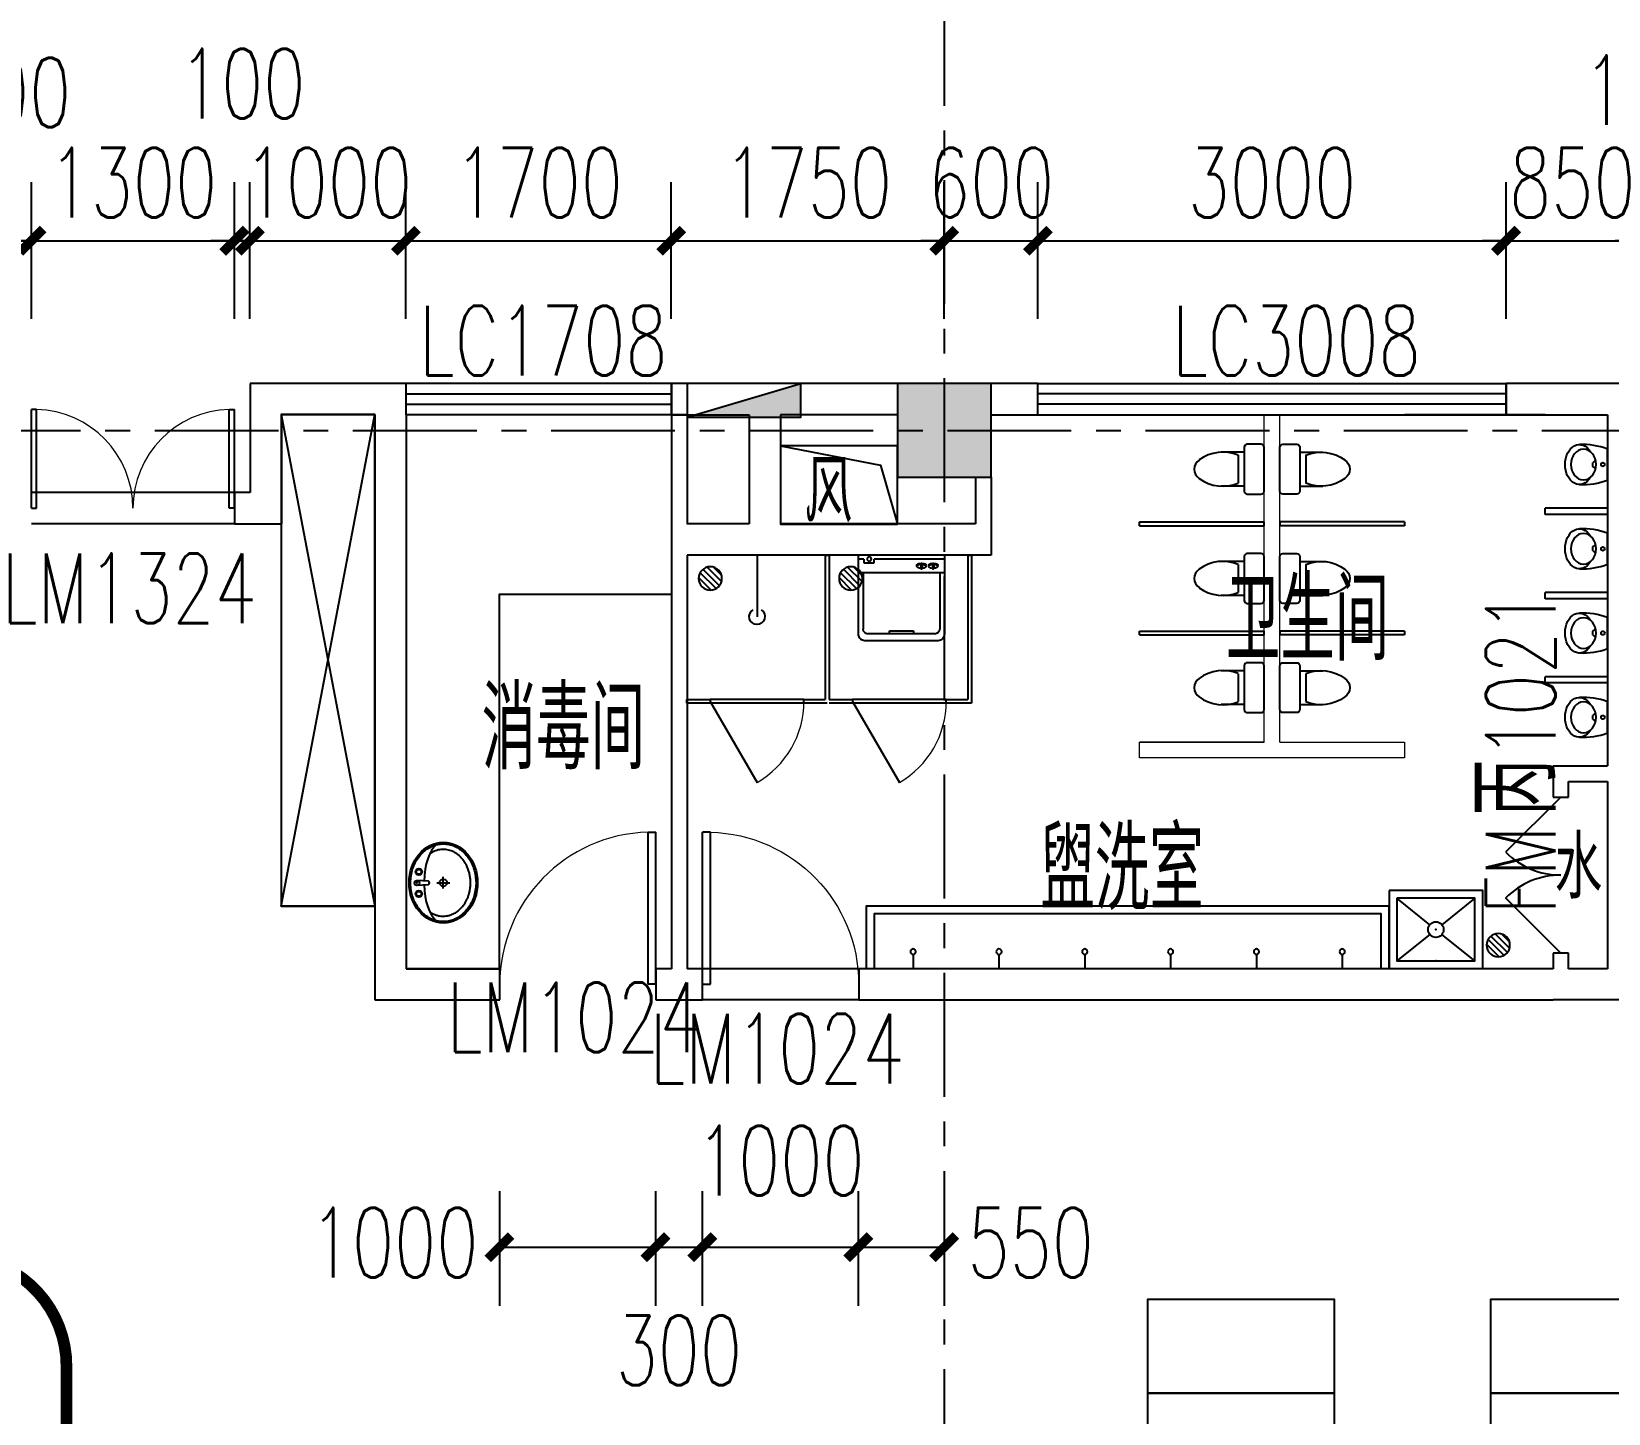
# Model space of a CAD drawing. Header units: millimetres. Extents: x -1048436 to -185795, y -983427 to 400387.
# Drawn here: x -735213 to -725107, y -141218 to -132362 of the extents above; entities that cross this region are included whole.
import ezdxf

# ---------------------------------------------------------------- set-up
doc = ezdxf.new("R2010")
doc.units = ezdxf.units.MM
doc.header["$LTSCALE"] = 500
doc.linetypes.add('DASH', pattern=[0.35, 0.25, -0.1])
doc.linetypes.add('一层轴网$0$CENTER', pattern=[50.8, 31.75, -6.35, 6.35, -6.35])
for name, color, linetype in [('COLUMN', 254, 'Continuous'), ('FUR', 55, 'Continuous'), ('P-消火栓-VPIPE', 1, 'Continuous'), ('PUB_DIM', 3, 'Continuous'), ('PUB_HATCH', 8, 'Continuous'), ('WINDOW', 4, 'Continuous'), ('WINDOW_TEXT', 7, 'Continuous'), ('一层轴网$0$建-轴线', 1, '一层轴网$0$CENTER'), ('建-墙', 254, 'Continuous'), ('建-墙-卫生间隔断', 220, 'Continuous'), ('建-家具', 8, 'Continuous'), ('建-文字', 4, 'Continuous'), ('建-洁具', 55, 'Continuous'), ('建-符号-箭头', 13, 'Continuous'), ('建-符号-门编号', 13, 'Continuous'), ('建-门', 8, 'Continuous'), ('建-门扇', 32, 'Continuous'), ('建筑-洞口', 3, 'Continuous')]:
    doc.layers.add(name, color=color, linetype=linetype)
doc.layers.add('建-墙体', color=8, linetype='Continuous', lineweight=13)
doc.styles.add('_TCH_DIM_T3', font='SIMPLEX', dxfattribs={"width": 0.705882, "bigfont": 'GBCBIG'})
doc.styles.add('_TCH_WINDOW', font='SIMPLEX', dxfattribs={"height": 3.5, "bigfont": 'GBCBIG'})
doc.styles.add('XD2008', font='xd-hzs.shx', dxfattribs={"width": 0.7, "bigfont": 'xd-hztxt.shx'})
doc.styles.add('建初03-3F平面$0$A1-1标准层单元$0$DIM_FONT', font='SIMPLEX.shx', dxfattribs={"width": 0.8})
doc.styles.add('房间名称', font='xd-hzs.shx', dxfattribs={"width": 0.8, "bigfont": 'xd-hztxt.shx'})
doc.dimstyles.new('_TCH_ARCH&&150', dxfattribs={"dimtxt": 446.25, "dimasz": 150, "dimexe": 375, "dimexo": 450, "dimgap": 150, "dimtad": 1, "dimdec": 0, "dimzin": 0, "dimdsep": 46, "dimtxsty": '_TCH_DIM_T3', "dimblk": 'ARCHTICK', "dimcen": 0.09, "dimclrt": 7, "dimazin": 2, "dimtfac": 1, "dimtdec": 0, "dimtix": 1, "dimtmove": 2, "dimatfit": 3, "dimldrblk": 'ARCHTICK', "dimfxl": 1, "dimtolj": 1, "dimtzin": 0, "dimarcsym": 0})

# ---------------------------------------------------------------- blocks, each defined once
blk = doc.blocks.new('A$C3D0C7A98')
at = {"layer": '建-家具'}
for points in [[(-3800, 6730), (-5000, 6730), (-5000, 7330), (-3800, 7330)], [(-3800, 6130), (-5000, 6130), (-5000, 6730), (-3800, 6730)]]:
    blk.add_lwpolyline(points, close=True, dxfattribs=at)
at = {"layer": '建-家具', "elevation": 0}
for points in [[(-1600, 6730), (-2800, 6730), (-2800, 7330), (-1600, 7330)], [(-1600, 6130), (-2800, 6130), (-2800, 6730), (-1600, 6730)]]:
    blk.add_lwpolyline(points, close=True, dxfattribs=at)
blk = doc.blocks.new('一层轴网')
at = {"layer": '一层轴网$0$建-轴线', "ltscale": 0.05}
blk.add_line((-2650, 73176.4), (54751.3, 73176.4), dxfattribs=at)
blk.add_lwpolyline([(24000, 57476.4), (24000, 82276.4)], dxfattribs=at)
blk = doc.blocks.new('建初03-3F平面$0$坐便')
at = {"layer": '建-洁具'}
for p, q in [((-200, 170), (-430, 170)), ((-200, 220), (-200, -220)), ((-30, 250), (-170, 250)), ((0, -220), (0, 220)), ((-260, 140), (-260, -140)), ((-200, -170), (-430, -170)), ((-170, -250), (-30, -250))]:
    blk.add_line(p, q, dxfattribs=at)
for centre, radius, start, end in [((-413, -227), 398, 67.4505, 126.6381), ((-170, 220), 30, 90, 180), ((-30, 220), 30, 0, 90), ((-590, 0), 110, 123.4509, 236.5491), ((-413, 227), 398, 233.3619, 292.5495), ((-170, -220), 30, 180, 270), ((-30, -220), 30, 270, 0)]:
    blk.add_arc(centre, radius, start, end, dxfattribs=at)
at = {"layer": '建-洁具', "style": '建初03-3F平面$0$A1-1标准层单元$0$DIM_FONT', "text_generation_flag": 4, "width": 0.8, "flags": 9}
for tag in ['YSIZE', 'XSIZE']:
    blk.add_attdef(tag, (0, 0), '', height=0.5, rotation=270, dxfattribs=at)
blk = doc.blocks.new('小便池')
at = {"layer": '建-洁具'}
blk.add_line((0, -125), (0, 125), dxfattribs=at)
blk.add_circle((-37, 0), 15, dxfattribs=at)
for centre, radius, start, end in [((-197, -404), 564, 69.5187, 92.7869), ((-91, 0), 30, 95.7585, 264.2415), ((-197, 404), 564, 267.2131, 290.4813)]:
    blk.add_arc(centre, radius, start, end, dxfattribs=at)
at = {"layer": '建-洁具', "extrusion": (3.76771e-27, 3.22175e-17, -1)}
for centre, major_axis, ratio, start_param, end_param in [((-225, 0), (0, -160), 0.719619, -0.870503, 4.012096), ((-192, 0), (0, 123), 0.820256, 4.712389, 10.995574)]:
    blk.add_ellipse(centre, major_axis=major_axis, ratio=ratio, start_param=start_param, end_param=end_param, dxfattribs=at)
blk = doc.blocks.new('_LV10')
blk.add_line((0, -37), (0, -432))
blk.add_arc((0, -432), 50, 121.0332, 58.9668)
blk = doc.blocks.new('$lvtry$00000173')
at = {"color": 0}
for p, q in [((-11, -125), (-16, -50)), ((12, -125), (16, -50)), ((2, -177), (2, -260)), ((-35, -219), (40, -219))]:
    blk.add_line(p, q, dxfattribs=at)
for centre, radius in [((-69, -62), 20.6), ((-69, -62), 15.6), ((0, -50), 15.8), ((72, -62), 20.6), ((72, -62), 15.6), ((2, -219), 23.4)]:
    blk.add_circle(centre, radius, dxfattribs=at)
blk.add_arc((1, -117), 13.9, 215.486, 324.514, dxfattribs=at)
blk.add_ellipse((2, -219), major_axis=(-259, 0), ratio=0.848663, dxfattribs=at)
for start_param, end_param in [(4.764585, 5.931457), (3.493317, 4.671733)]:
    blk.add_ellipse((2, -215), major_axis=(-259, 0), ratio=0.459125, start_param=start_param, end_param=end_param, dxfattribs=at)
for points, knots in [([(-247, -219, 0), (-247, -226, 0), (-247, -233, 0), (-245, -253, 0), (-242, -264, 0), (-234, -288, 0), (-229, -299, 0), (-216, -321, 0), (-209, -331, 0), (-192, -351, 0), (-183, -360, 0), (-162, -377, 0), (-151, -385, 0), (-127, -399, 0), (-115, -405, 0), (-88, -415, 0), (-75, -419, 0), (-47, -425, 0), (-32, -427, 0), (-4, -429, 0), (11, -429, 0), (40, -426, 0), (54, -424, 0), (82, -418, 0), (96, -413, 0), (122, -403, 0), (134, -397, 0), (158, -383, 0), (169, -375, 0), (189, -357, 0), (198, -348, 0), (215, -328, 0), (222, -318, 0), (234, -296, 0), (239, -284, 0), (246, -261, 0), (248, -249, 0), (251, -225, 0), (251, -213, 0), (249, -189, 0), (246, -177, 0), (239, -154, 0), (234, -143, 0), (222, -121, 0), (215, -110, 0), (199, -90, 0), (190, -81, 0), (170, -63, 0), (159, -55, 0), (135, -41, 0), (123, -35, 0), (97, -24, 0), (83, -20, 0), (55, -13, 0), (41, -11, 0), (12, -9, 0), (-3, -9, 0), (-31, -10, 0), (-46, -12, 0), (-74, -18, 0), (-87, -22, 0), (-114, -32, 0), (-126, -38, 0), (-150, -52, 0), (-162, -60, 0), (-182, -77, 0), (-192, -86, 0), (-209, -106, 0), (-216, -116, 0), (-228, -138, 0), (-234, -149, 0), (-242, -172, 0), (-244, -184, 0), (-247, -204, 0), (-247, -211, 0), (-247, -219, 0)], [0, 0, 0, 0, 0.105369, 0.105369, 0.278747, 0.278747, 0.452125, 0.452125, 0.625504, 0.625504, 0.798882, 0.798882, 0.97226, 0.97226, 1.145639, 1.145639, 1.319017, 1.319017, 1.492395, 1.492395, 1.665774, 1.665774, 1.839152, 1.839152, 2.01253, 2.01253, 2.185909, 2.185909, 2.359287, 2.359287, 2.532665, 2.532665, 2.706044, 2.706044, 2.879422, 2.879422, 3.0528, 3.0528, 3.226179, 3.226179, 3.399557, 3.399557, 3.572935, 3.572935, 3.746313, 3.746313, 3.919692, 3.919692, 4.09307, 4.09307, 4.266448, 4.266448, 4.439827, 4.439827, 4.613205, 4.613205, 4.786583, 4.786583, 4.959962, 4.959962, 5.13334, 5.13334, 5.306718, 5.306718, 5.480097, 5.480097, 5.653475, 5.653475, 5.826853, 5.826853, 6.000232, 6.000232, 6.17361, 6.17361, 6.283185, 6.283185, 6.283185, 6.283185]), ([(-184, -131, 0), (-185, -133, 0), (-186, -135, 0), (-191, -143, 0), (-195, -149, 0), (-201, -161, 0), (-203, -168, 0), (-207, -180, 0), (-209, -187, 0), (-211, -199, 0), (-212, -205, 0), (-212, -214, 0), (-212, -216, 0), (-212, -219, 0), (-212, -225, 0), (-212, -232, 0), (-210, -246, 0), (-208, -254, 0), (-204, -266, 0), (-202, -272, 0), (-198, -281, 0), (-196, -286, 0), (-189, -298, 0), (-185, -304, 0), (-176, -316, 0), (-171, -322, 0), (-161, -332, 0), (-156, -337, 0), (-143, -347, 0), (-135, -353, 0), (-121, -362, 0), (-116, -365, 0), (-105, -370, 0), (-100, -373, 0), (-88, -378, 0), (-82, -380, 0), (-69, -384, 0), (-63, -386, 0), (-47, -389, 0), (-38, -391, 0), (-21, -393, 0), (-12, -393, 0), (7, -394, 0), (16, -393, 0), (34, -392, 0), (43, -390, 0), (59, -387, 0), (67, -385, 0), (83, -380, 0), (91, -378, 0), (106, -372, 0), (113, -368, 0), (127, -361, 0), (133, -357, 0), (146, -348, 0), (152, -343, 0), (163, -333, 0), (169, -328, 0), (178, -317, 0), (183, -312, 0), (190, -301, 0), (194, -296, 0), (200, -284, 0), (204, -277, 0), (209, -264, 0), (210, -258, 0), (213, -246, 0), (214, -241, 0), (216, -227, 0), (216, -219, 0), (215, -206, 0), (214, -200, 0), (213, -189, 0), (211, -183, 0), (206, -167, 0), (202, -156, 0), (193, -141, 0), (190, -136, 0), (187, -131, 0)], [5.740897, 5.740897, 5.740897, 5.740897, 5.780874, 5.780874, 5.896829, 5.896829, 6.012784, 6.012784, 6.128739, 6.128739, 6.240697, 6.240697, 6.283185, 6.283185, 6.283185, 6.399826, 6.399826, 6.5409, 6.5409, 6.634, 6.634, 6.7271, 6.7271, 6.852188, 6.852188, 6.977276, 6.977276, 7.077377, 7.077377, 7.229977, 7.229977, 7.317389, 7.317389, 7.404801, 7.404801, 7.497094, 7.497094, 7.589386, 7.589386, 7.712334, 7.712334, 7.835281, 7.835281, 7.958228, 7.958228, 8.081175, 8.081175, 8.194983, 8.194983, 8.30879, 8.30879, 8.422598, 8.422598, 8.537599, 8.537599, 8.6526, 8.6526, 8.767602, 8.767602, 8.884432, 8.884432, 8.982435, 8.982435, 9.119467, 9.119467, 9.224191, 9.224191, 9.328914, 9.328914, 9.470087, 9.470087, 9.571187, 9.571187, 9.672288, 9.672288, 9.874489, 9.874489, 9.967059, 9.967059, 9.967059, 9.967059])]:
    blk.add_open_spline(points, degree=3, knots=knots, dxfattribs=at)
for p in [(1, -50), (2, -219)]:
    blk.add_point(p, dxfattribs=at)
blk = doc.blocks.new('$lvtry$00000191')
at = {"color": 0}
blk.add_wipeout([(300, -500), (300, 0), (-300, 0), (-300, -500)], dxfattribs=at)
for p, q in [((-250, -50), (-39, -219)), ((39, -219), (250, -50)), ((-250, -450), (-39, -281)), ((39, -281), (250, -450))]:
    blk.add_line(p, q, dxfattribs=at)
for points in [[(300, -500), (300, 0), (-300, 0), (-300, -500)], [(250, -450), (250, -50), (-250, -50), (-250, -450)]]:
    blk.add_lwpolyline(points, close=True, dxfattribs=at)
blk.add_circle((0, -250), 50, dxfattribs=at)
for p in [(0, -50), (0, -250)]:
    blk.add_point(p, dxfattribs=at)
blk = doc.blocks.new('$TCHSYS$APDOOR2D')
blk.add_line((0.5, 0), (0, 0.866))
at = {"lineweight": 13}
blk.add_arc((0.5, 0), 1, 120, 180, dxfattribs=at)
blk = doc.blocks.new('$plan$00003075')
at = {"layer": 'FUR'}
for p, q in [((275, 0), (-275, 0)), ((-275, 0), (-275, -511)), ((275, -511), (275, 0)), ((-275, -28), (175, -28)), ((-234, -73), (-234, -64)), ((-208, -59), (-208, -89)), ((-200, -65), (-208, -65)), ((-200, -89), (-208, -89)), ((-200, -59), (-200, -89)), ((-175, -73), (-175, -64)), ((-157, -73), (-157, -64)), ((-132, -59), (-132, -89)), ((-124, -65), (-132, -65)), ((-124, -89), (-132, -89)), ((-124, -59), (-124, -89)), ((-98, -73), (-98, -64)), ((175, -51), (175, -27)), ((241, -51), (175, -51)), ((241, -27), (241, -51)), ((241, -28), (275, -28)), ((275, -113), (-275, -113)), ((-245, -112), (-245, -476)), ((245, -112), (245, -476)), ((77, -486), (-77, -486)), ((-77, -486), (-77, -507)), ((77, -507), (77, -486)), ((-235, -550), (235, -550)), ((-213, -507), (213, -507))]:
    blk.add_line(p, q, dxfattribs=at)
for centre, major_axis, ratio, start_param, end_param in [((-204, -73), (29.4, 0), 0.475609, -1.428803, 4.570158), ((-230, -64), (3.33, 0), 0.977559, 2.248086, 3.141593), ((-204, -73), (34.5, 0), 0.559967, 0.610797, 2.52266), ((-178, -64), (-3.33, 0), 0.977559, 3.141593, 4.026652), ((-128, -73), (-29.4, 0), 0.475609, 1.71279, 7.71175), ((-154, -64), (3.33, 0), 0.977559, 2.248086, 3.141593), ((-128, -73), (-34.5, 0), 0.559967, 3.752389, 5.664253), ((-102, -64), (-3.33, 0), 0.977559, 3.141593, 4.026652), ((206, -27), (-13.9, 0), 0.977559, 3.141593, 9.424778), ((-213, -476), (-31.9, 0), 0.977559, 0, 1.570796), ((213, -476), (31.9, 0), 0.977559, 4.712389, 6.283185), ((-235, -511), (-39.9, 0), 0.977559, 0, 1.570796), ((235, -511), (-39.9, 0), 0.977559, 1.570796, 3.141593)]:
    blk.add_ellipse(centre, major_axis=major_axis, ratio=ratio, start_param=start_param, end_param=end_param, dxfattribs=at)
blk = doc.blocks.new('A$C19C77722')
at = {"layer": '建-洁具'}
h = blk.add_hatch(dxfattribs=at)
h.set_pattern_fill('LINE', color=256, scale=30, angle=45)
h.set_pattern_definition([(45, (-30888.453, -11662.062), (-20.205576, 20.205576), [])])
edge = h.paths.add_edge_path()
edge.add_arc((4850, -1050), 75, 0, 360)
h = blk.add_hatch(dxfattribs=at)
h.set_pattern_fill('LINE', color=256, scale=30, angle=45)
h.set_pattern_definition([(45, (-29988.453, -11662.062), (-20.205576, 20.205576), [])])
edge = h.paths.add_edge_path()
edge.add_arc((5750, -1050), 75, 0, 360)
h = blk.add_hatch(dxfattribs=at)
h.set_pattern_fill('LINE', color=256, scale=30, angle=45)
h.set_pattern_definition([(45, (-35038.453, -14012.062), (-20.205576, 20.205576), [])])
edge = h.paths.add_edge_path()
edge.add_arc((700, -3400), 75, 0, 360)
at = {"layer": '建-墙-卫生间隔断'}
for p, q in [((1300, -687), (2100, -687)), ((1300, -687), (1300, -712)), ((2100, -687), (2100, -712)), ((3000, -687), (2200, -687)), ((2200, -712), (2200, -687)), ((3000, -712), (3000, -687)), ((1300, -712), (2100, -712)), ((3000, -712), (2200, -712)), ((4075, -900), (4075, -1850)), ((4100, -900), (4075, -900)), ((4100, -900), (4100, -1825)), ((4988, -900), (4988, -1825)), ((5013, -900), (4988, -900)), ((5013, -900), (5013, -1825)), ((1300, -1387), (2100, -1387)), ((1300, -1387), (1300, -1412)), ((1300, -1412), (2100, -1412)), ((2100, -1387), (2100, -1412)), ((3000, -1387), (2200, -1387)), ((2200, -1412), (2200, -1387)), ((3000, -1412), (2200, -1412)), ((3000, -1412), (3000, -1387)), ((4075, -1850), (4238, -1850)), ((4238, -1825), (4100, -1825)), ((4238, -1850), (4238, -1825)), ((4988, -1825), (4838, -1825)), ((4838, -1825), (4838, -1850)), ((4838, -1850), (4988, -1850)), ((5000, -1850), (5150, -1850)), ((5150, -1825), (5013, -1825)), ((5150, -1850), (5150, -1825)), ((5900, -1825), (5750, -1825)), ((5750, -1825), (5750, -1850)), ((5750, -1850), (5900, -1850)), ((5900, -1850), (5900, -1825))]:
    blk.add_line(p, q, dxfattribs=at)
at = {"layer": '建-墙体'}
for p, q in [((2100, -2100, 0), (2100, 0)), ((2200, -2100, 0), (2200, 0)), ((2100, -2100, 0), (1300, -2100, 0)), ((2100, -2100, 0), (1300, -2100, 0)), ((1300, -2100, 0), (1300, -2200, 0)), ((2200, -2100, 0), (3000, -2100, 0)), ((3000, -2100, 0), (2200, -2100, 0)), ((3000, -2200, 0), (3000, -2100, 0)), ((1300, -2200, 0), (3000, -2200, 0))]:
    blk.add_line(p, q, dxfattribs=at)
at = {"layer": '建-洁具'}
for p, q in [((0, -600, 0), (400, -600, 0)), ((400, -640, 0), (400, -600, 0)), ((0, -640, 0), (400, -640, 0)), ((0, -1140, 0), (400, -1140, 0)), ((0, -1180, 0), (400, -1180, 0)), ((400, -1180, 0), (400, -1140, 0)), ((0, -1680, 0), (400, -1680, 0)), ((400, -1720, 0), (400, -1680, 0)), ((0, -1720, 0), (400, -1720, 0)), ((4238, -1825), (4838, -1825)), ((4238, -1850), (4838, -1850)), ((5150, -1825), (5750, -1825)), ((5150, -1850), (5750, -1850)), ((1700, -3460), (1700, -3550)), ((2250, -3460), (2250, -3550)), ((2800, -3460), (2800, -3550)), ((3350, -3460), (3350, -3550)), ((3900, -3460), (3900, -3550)), ((4450, -3460), (4450, -3550))]:
    blk.add_line(p, q, dxfattribs=at)
for points in [[(8500, 0), (8500, -3150), (7900, -3150), (7900, 0), (8500, 0), (7900, -3150), (8500, -3150), (7900, 0)], [(7700, -3551), (7100, -3551), (7100, -1150), (6000, -1150)], [(1700, -3550), (1400, -3550), (1400, -3150), (4750, -3150), (4750, -3550), (4450, -3550)], [(1700, -3550), (1450, -3550), (1450, -3200), (4700, -3200), (4700, -3550), (4450, -3550)]]:
    blk.add_lwpolyline(points, dxfattribs=at)
for centre, radius in [((4850, -1050), 75), ((5750, -1050), 75), ((700, -3400), 75), ((1700, -3442), 17.5), ((2250, -3442), 17.5), ((2800, -3442), 17.5), ((3350, -3442), 17.5), ((3900, -3442), 17.5), ((4450, -3442), 17.5)]:
    blk.add_circle(centre, radius, dxfattribs=at)
blk.add_blockref('$plan$00003075', (4525, -899))
at = {"layer": '建-墙-卫生间隔断', "xscale": -600, "yscale": 600, "zscale": 25, "rotation": 180.0000000018679}
for p in [(4538, -1838), (5450, -1838)]:
    blk.add_blockref('$TCHSYS$APDOOR2D', p, dxfattribs=at)
at = {"layer": '建-洁具', "extrusion": (8.76526e-14, 2.98563e-12, -1), "xscale": 0.7999999999883585, "yscale": 0.7999999999883585, "zscale": -0.7999999999883585}
for p in [(0, -320), (0, -860), (0, -1400), (0, -1940)]:
    blk.add_blockref('小便池', p, dxfattribs=at)
at = {"layer": '建-洁具', "extrusion": (1.54743e-26, 2.95642e-12, -1), "xscale": -0.6400000000139698, "yscale": 0.6400000000139698, "zscale": -0.6400000000139698}
for p in [(-2100, -350, 0), (-2100, -1050, 0), (-2100, -1750, 0)]:
    blk.add_blockref('建初03-3F平面$0$坐便', p, dxfattribs=at)
at = {"layer": '建-洁具', "extrusion": (-1.54743e-26, 2.95642e-12, -1), "xscale": 0.6400000000139698, "yscale": 0.6400000000139698, "zscale": -0.6400000000139698}
for p in [(-2200, -350, 0), (-2200, -1050, 0), (-2200, -1750, 0)]:
    blk.add_blockref('建初03-3F平面$0$坐便', p, dxfattribs=at)
at = {"layer": '建-洁具'}
blk.add_blockref('_LV10', (5450, -863, 0), dxfattribs=at)
at = {"layer": '建-洁具', "xscale": -0.9999999999999999, "rotation": 270.0096483672342}
blk.add_blockref('$lvtry$00000173', (7680, -3002), dxfattribs=at)
at = {"layer": '建-洁具', "yscale": -1, "rotation": 359.9999999999999}
blk.add_blockref('$lvtry$00000191', (1100, -3550), dxfattribs=at)
blk = doc.blocks.new('ghfhfds')
at = {"layer": '建筑-洞口'}
for points in [[(-730413, -283518), (-730413, -284018), (-729663, -284018), (-729663, -283518), (-730413, -283518)], [(-730412, -283518), (-729771, -283641), (-729663, -284018)]]:
    blk.add_lwpolyline(points, dxfattribs=at)
blk = doc.blocks.new('PA-X单栓')
blk.add_line((-161.6, 56.7), (325, 200))
blk.add_lwpolyline([(-161.6, 56.7), (325, 56.7), (325, 200), (-161.6, 200)], close=True)
blk.add_solid([(325, 56.7), (325, 200), (-161.6, 56.7)])
blk = doc.blocks.new('消防栓')
at = {"layer": 'P-消火栓-VPIPE', "linetype": 'ByBlock', "xscale": 1.5, "yscale": 1.5, "zscale": 1.5, "rotation": 270}
blk.add_blockref('PA-X单栓', (-747463, -432860), dxfattribs=at)
blk = doc.blocks.new('dfhfgh')
at = {"rotation": 90}
blk.add_blockref('消防栓', (-1163629, 612545), dxfattribs=at)
blk = doc.blocks.new('_ArchTick')
at = {"color": 0, "linetype": 'ByBlock', "const_width": 0.4}
blk.add_lwpolyline([(-0.5, -0.5), (0.5, 0.5)], dxfattribs=at)
blk = doc.blocks.new('*D1328')
at = {"layer": 'Defpoints', "color": 0, "transparency": 16777216}
for p in [(-735213, -133703), (-735513, -134654), (-735213, -134654)]:
    blk.add_point(p, dxfattribs=at)
at = {"layer": 'PUB_DIM', "color": 0, "lineweight": -2, "transparency": 16777216}
for p, q in [((-735513, -134204), (-735513, -133328)), ((-735213, -134204), (-735213, -133328)), ((-735513, -133703), (-735213, -133703))]:
    blk.add_line(p, q, dxfattribs=at)
at = {"layer": 'PUB_DIM', "color": 0, "lineweight": -2, "transparency": 16777216, "xscale": 150, "yscale": 150, "zscale": 150, "rotation": 180}
blk.add_blockref('_ArchTick', (-735513, -133703), dxfattribs=at)
at = {"layer": 'PUB_DIM', "color": 0, "lineweight": -2, "transparency": 16777216, "xscale": 150, "yscale": 150, "zscale": 150}
blk.add_blockref('_ArchTick', (-735213, -133703), dxfattribs=at)
at = {"layer": 'PUB_DIM', "color": 7, "transparency": 16777216, "insert": (-735363, -132753), "char_height": 446.2, "attachment_point": 5, "style": '_TCH_DIM_T3'}
blk.add_mtext('\\A1;300', dxfattribs=at)
blk = doc.blocks.new('*D1329')
at = {"layer": 'Defpoints', "color": 0, "transparency": 16777216}
for p in [(-733913, -133703), (-735213, -134654), (-733913, -134654)]:
    blk.add_point(p, dxfattribs=at)
at = {"layer": 'PUB_DIM', "color": 0, "lineweight": -2, "transparency": 16777216}
for p, q in [((-735213, -134204), (-735213, -133328)), ((-733913, -134204), (-733913, -133328)), ((-735213, -133703), (-735363, -133703)), ((-735213, -133703), (-733913, -133703)), ((-733913, -133703), (-733763, -133703))]:
    blk.add_line(p, q, dxfattribs=at)
at = {"layer": 'PUB_DIM', "color": 0, "lineweight": -2, "transparency": 16777216, "xscale": 150, "yscale": 150, "zscale": 150}
blk.add_blockref('_ArchTick', (-735213, -133703), dxfattribs=at)
at = {"layer": 'PUB_DIM', "color": 0, "lineweight": -2, "transparency": 16777216, "xscale": 150, "yscale": 150, "zscale": 150, "rotation": 180}
blk.add_blockref('_ArchTick', (-733913, -133703), dxfattribs=at)
at = {"layer": 'PUB_DIM', "color": 7, "transparency": 16777216, "insert": (-734563, -133330), "char_height": 446.2, "attachment_point": 5, "style": '_TCH_DIM_T3'}
blk.add_mtext('\\A1;1300', dxfattribs=at)
blk = doc.blocks.new('*D1330')
at = {"layer": 'Defpoints', "color": 0, "transparency": 16777216}
for p in [(-733813, -133703), (-733913, -134654), (-733813, -134654)]:
    blk.add_point(p, dxfattribs=at)
at = {"layer": 'PUB_DIM', "color": 0, "lineweight": -2, "transparency": 16777216}
for p, q in [((-733913, -134204), (-733913, -133328)), ((-733813, -134204), (-733813, -133328)), ((-733913, -133703), (-734063, -133703)), ((-733913, -133703), (-733813, -133703)), ((-733813, -133703), (-733663, -133703))]:
    blk.add_line(p, q, dxfattribs=at)
at = {"layer": 'PUB_DIM', "color": 0, "lineweight": -2, "transparency": 16777216, "xscale": 150, "yscale": 150, "zscale": 150}
blk.add_blockref('_ArchTick', (-733913, -133703), dxfattribs=at)
at = {"layer": 'PUB_DIM', "color": 0, "lineweight": -2, "transparency": 16777216, "xscale": 150, "yscale": 150, "zscale": 150, "rotation": 180}
blk.add_blockref('_ArchTick', (-733813, -133703), dxfattribs=at)
at = {"layer": 'PUB_DIM', "color": 7, "transparency": 16777216, "insert": (-733863, -132696), "char_height": 446.2, "attachment_point": 5, "style": '_TCH_DIM_T3'}
blk.add_mtext('\\A1;100', dxfattribs=at)
blk = doc.blocks.new('*D1331')
at = {"layer": 'Defpoints', "color": 0, "transparency": 16777216}
for p in [(-732813, -133703), (-733813, -134654), (-732813, -134654)]:
    blk.add_point(p, dxfattribs=at)
at = {"layer": 'PUB_DIM', "color": 0, "lineweight": -2, "transparency": 16777216}
for p, q in [((-733813, -134204), (-733813, -133328)), ((-732813, -134204), (-732813, -133328)), ((-733813, -133703), (-733963, -133703)), ((-733813, -133703), (-732813, -133703)), ((-732813, -133703), (-732663, -133703))]:
    blk.add_line(p, q, dxfattribs=at)
at = {"layer": 'PUB_DIM', "color": 0, "lineweight": -2, "transparency": 16777216, "xscale": 150, "yscale": 150, "zscale": 150}
blk.add_blockref('_ArchTick', (-733813, -133703), dxfattribs=at)
at = {"layer": 'PUB_DIM', "color": 0, "lineweight": -2, "transparency": 16777216, "xscale": 150, "yscale": 150, "zscale": 150, "rotation": 180}
blk.add_blockref('_ArchTick', (-732813, -133703), dxfattribs=at)
at = {"layer": 'PUB_DIM', "color": 7, "transparency": 16777216, "insert": (-733313, -133330), "char_height": 446.2, "attachment_point": 5, "style": '_TCH_DIM_T3'}
blk.add_mtext('\\A1;1000', dxfattribs=at)
blk = doc.blocks.new('*D1332')
at = {"layer": 'Defpoints', "color": 0, "transparency": 16777216}
for p in [(-731113, -133703), (-732813, -134654), (-731113, -134654)]:
    blk.add_point(p, dxfattribs=at)
at = {"layer": 'PUB_DIM', "color": 0, "lineweight": -2, "transparency": 16777216}
for p, q in [((-732813, -134204), (-732813, -133328)), ((-731113, -134204), (-731113, -133328)), ((-732813, -133703), (-731113, -133703))]:
    blk.add_line(p, q, dxfattribs=at)
at = {"layer": 'PUB_DIM', "color": 0, "lineweight": -2, "transparency": 16777216, "xscale": 150, "yscale": 150, "zscale": 150, "rotation": 180}
blk.add_blockref('_ArchTick', (-732813, -133703), dxfattribs=at)
at = {"layer": 'PUB_DIM', "color": 0, "lineweight": -2, "transparency": 16777216, "xscale": 150, "yscale": 150, "zscale": 150}
blk.add_blockref('_ArchTick', (-731113, -133703), dxfattribs=at)
at = {"layer": 'PUB_DIM', "color": 7, "transparency": 16777216, "insert": (-731963, -133330), "char_height": 446.2, "attachment_point": 5, "style": '_TCH_DIM_T3'}
blk.add_mtext('\\A1;1700', dxfattribs=at)
blk = doc.blocks.new('*D1333')
at = {"layer": 'Defpoints', "color": 0, "transparency": 16777216}
for p in [(-729363, -133703), (-731113, -134654), (-729363, -134654)]:
    blk.add_point(p, dxfattribs=at)
at = {"layer": 'PUB_DIM', "color": 0, "lineweight": -2, "transparency": 16777216}
for p, q in [((-731113, -134204), (-731113, -133328)), ((-729363, -134204), (-729363, -133328)), ((-731113, -133703), (-729363, -133703))]:
    blk.add_line(p, q, dxfattribs=at)
at = {"layer": 'PUB_DIM', "color": 0, "lineweight": -2, "transparency": 16777216, "xscale": 150, "yscale": 150, "zscale": 150, "rotation": 180}
blk.add_blockref('_ArchTick', (-731113, -133703), dxfattribs=at)
at = {"layer": 'PUB_DIM', "color": 0, "lineweight": -2, "transparency": 16777216, "xscale": 150, "yscale": 150, "zscale": 150}
blk.add_blockref('_ArchTick', (-729363, -133703), dxfattribs=at)
at = {"layer": 'PUB_DIM', "color": 7, "transparency": 16777216, "insert": (-730238, -133330), "char_height": 446.2, "attachment_point": 5, "style": '_TCH_DIM_T3'}
blk.add_mtext('\\A1;1750', dxfattribs=at)
blk = doc.blocks.new('*D1334')
at = {"layer": 'Defpoints', "color": 0, "transparency": 16777216}
for p in [(-728763, -133703), (-729363, -134654), (-728763, -134654)]:
    blk.add_point(p, dxfattribs=at)
at = {"layer": 'PUB_DIM', "color": 0, "lineweight": -2, "transparency": 16777216}
for p, q in [((-729363, -134204), (-729363, -133328)), ((-728763, -134204), (-728763, -133328)), ((-729363, -133703), (-729513, -133703)), ((-729363, -133703), (-728763, -133703)), ((-728763, -133703), (-728613, -133703))]:
    blk.add_line(p, q, dxfattribs=at)
at = {"layer": 'PUB_DIM', "color": 0, "lineweight": -2, "transparency": 16777216, "xscale": 150, "yscale": 150, "zscale": 150}
blk.add_blockref('_ArchTick', (-729363, -133703), dxfattribs=at)
at = {"layer": 'PUB_DIM', "color": 0, "lineweight": -2, "transparency": 16777216, "xscale": 150, "yscale": 150, "zscale": 150, "rotation": 180}
blk.add_blockref('_ArchTick', (-728763, -133703), dxfattribs=at)
at = {"layer": 'PUB_DIM', "color": 7, "transparency": 16777216, "insert": (-729063, -133330), "char_height": 446.2, "attachment_point": 5, "style": '_TCH_DIM_T3'}
blk.add_mtext('\\A1;600', dxfattribs=at)
blk = doc.blocks.new('*D1335')
at = {"layer": 'Defpoints', "color": 0, "transparency": 16777216}
for p in [(-725763, -133703), (-728763, -134654), (-725763, -134654)]:
    blk.add_point(p, dxfattribs=at)
at = {"layer": 'PUB_DIM', "color": 0, "lineweight": -2, "transparency": 16777216}
for p, q in [((-728763, -134204), (-728763, -133328)), ((-725763, -134204), (-725763, -133328)), ((-728763, -133703), (-725763, -133703))]:
    blk.add_line(p, q, dxfattribs=at)
at = {"layer": 'PUB_DIM', "color": 0, "lineweight": -2, "transparency": 16777216, "xscale": 150, "yscale": 150, "zscale": 150, "rotation": 180}
blk.add_blockref('_ArchTick', (-728763, -133703), dxfattribs=at)
at = {"layer": 'PUB_DIM', "color": 0, "lineweight": -2, "transparency": 16777216, "xscale": 150, "yscale": 150, "zscale": 150}
blk.add_blockref('_ArchTick', (-725763, -133703), dxfattribs=at)
at = {"layer": 'PUB_DIM', "color": 7, "transparency": 16777216, "insert": (-727263, -133330), "char_height": 446.2, "attachment_point": 5, "style": '_TCH_DIM_T3'}
blk.add_mtext('\\A1;3000', dxfattribs=at)
blk = doc.blocks.new('*D1336')
at = {"layer": 'Defpoints', "color": 0, "transparency": 16777216}
for p in [(-724913, -133703), (-725763, -134654), (-724913, -134654)]:
    blk.add_point(p, dxfattribs=at)
at = {"layer": 'PUB_DIM', "color": 0, "lineweight": -2, "transparency": 16777216}
for p, q in [((-725763, -134204), (-725763, -133328)), ((-724913, -134204), (-724913, -133328)), ((-725763, -133703), (-725913, -133703)), ((-725763, -133703), (-724913, -133703)), ((-724913, -133703), (-724763, -133703))]:
    blk.add_line(p, q, dxfattribs=at)
at = {"layer": 'PUB_DIM', "color": 0, "lineweight": -2, "transparency": 16777216, "xscale": 150, "yscale": 150, "zscale": 150}
blk.add_blockref('_ArchTick', (-725763, -133703), dxfattribs=at)
at = {"layer": 'PUB_DIM', "color": 0, "lineweight": -2, "transparency": 16777216, "xscale": 150, "yscale": 150, "zscale": 150, "rotation": 180}
blk.add_blockref('_ArchTick', (-724913, -133703), dxfattribs=at)
at = {"layer": 'PUB_DIM', "color": 7, "transparency": 16777216, "insert": (-725338, -133330), "char_height": 446.2, "attachment_point": 5, "style": '_TCH_DIM_T3'}
blk.add_mtext('\\A1;850', dxfattribs=at)
blk = doc.blocks.new('*D1337')
at = {"layer": 'Defpoints', "color": 0, "transparency": 16777216}
for p in [(-724813, -133703), (-724913, -134654), (-724813, -134654)]:
    blk.add_point(p, dxfattribs=at)
at = {"layer": 'PUB_DIM', "color": 0, "lineweight": -2, "transparency": 16777216}
for p, q in [((-724913, -134204), (-724913, -133328)), ((-724813, -134204), (-724813, -133328)), ((-724913, -133703), (-725063, -133703)), ((-724913, -133703), (-724813, -133703)), ((-724813, -133703), (-724663, -133703))]:
    blk.add_line(p, q, dxfattribs=at)
at = {"layer": 'PUB_DIM', "color": 0, "lineweight": -2, "transparency": 16777216, "xscale": 150, "yscale": 150, "zscale": 150}
blk.add_blockref('_ArchTick', (-724913, -133703), dxfattribs=at)
at = {"layer": 'PUB_DIM', "color": 0, "lineweight": -2, "transparency": 16777216, "xscale": 150, "yscale": 150, "zscale": 150, "rotation": 180}
blk.add_blockref('_ArchTick', (-724813, -133703), dxfattribs=at)
at = {"layer": 'PUB_DIM', "color": 7, "transparency": 16777216, "insert": (-724863, -132738), "char_height": 446.2, "attachment_point": 5, "style": '_TCH_DIM_T3'}
blk.add_mtext('\\A1;100', dxfattribs=at)
blk = doc.blocks.new('*D1398')
at = {"layer": 'Defpoints', "color": 0, "transparency": 16777216}
for p in [(-732214, -139343), (-731214, -139343), (-731214, -140153)]:
    blk.add_point(p, dxfattribs=at)
at = {"layer": 'PUB_DIM', "color": 0, "lineweight": -2, "transparency": 16777216}
for p, q in [((-732214, -139793), (-732214, -140528)), ((-731214, -139793), (-731214, -140528)), ((-732214, -140153), (-731214, -140153))]:
    blk.add_line(p, q, dxfattribs=at)
at = {"layer": 'PUB_DIM', "color": 0, "lineweight": -2, "transparency": 16777216, "xscale": 150, "yscale": 150, "zscale": 150, "rotation": 180}
blk.add_blockref('_ArchTick', (-732214, -140153), dxfattribs=at)
at = {"layer": 'PUB_DIM', "color": 0, "lineweight": -2, "transparency": 16777216, "xscale": 150, "yscale": 150, "zscale": 150}
blk.add_blockref('_ArchTick', (-731214, -140153), dxfattribs=at)
at = {"layer": 'PUB_DIM', "color": 7, "transparency": 16777216, "insert": (-732889, -140123), "char_height": 446.2, "attachment_point": 5, "style": '_TCH_DIM_T3'}
blk.add_mtext('\\A1;1000', dxfattribs=at)
blk = doc.blocks.new('*D1399')
at = {"layer": 'Defpoints', "color": 0, "transparency": 16777216}
for p in [(-731214, -139343), (-730914, -139343), (-730914, -140153)]:
    blk.add_point(p, dxfattribs=at)
at = {"layer": 'PUB_DIM', "color": 0, "lineweight": -2, "transparency": 16777216}
for p, q in [((-731214, -139793), (-731214, -140528)), ((-730914, -139793), (-730914, -140528)), ((-731214, -140153), (-730914, -140153))]:
    blk.add_line(p, q, dxfattribs=at)
at = {"layer": 'PUB_DIM', "color": 0, "lineweight": -2, "transparency": 16777216, "xscale": 150, "yscale": 150, "zscale": 150, "rotation": 180}
blk.add_blockref('_ArchTick', (-731214, -140153), dxfattribs=at)
at = {"layer": 'PUB_DIM', "color": 0, "lineweight": -2, "transparency": 16777216, "xscale": 150, "yscale": 150, "zscale": 150}
blk.add_blockref('_ArchTick', (-730914, -140153), dxfattribs=at)
at = {"layer": 'PUB_DIM', "color": 7, "transparency": 16777216, "insert": (-731064, -140814), "char_height": 446.2, "attachment_point": 5, "style": '_TCH_DIM_T3'}
blk.add_mtext('\\A1;300', dxfattribs=at)
blk = doc.blocks.new('*D1400')
at = {"layer": 'Defpoints', "color": 0, "transparency": 16777216}
for p in [(-730914, -139343), (-729914, -139343), (-729914, -140153)]:
    blk.add_point(p, dxfattribs=at)
at = {"layer": 'PUB_DIM', "color": 0, "lineweight": -2, "transparency": 16777216}
for p, q in [((-730914, -139793), (-730914, -140528)), ((-729914, -139793), (-729914, -140528)), ((-730914, -140153), (-729914, -140153))]:
    blk.add_line(p, q, dxfattribs=at)
at = {"layer": 'PUB_DIM', "color": 0, "lineweight": -2, "transparency": 16777216, "xscale": 150, "yscale": 150, "zscale": 150, "rotation": 180}
blk.add_blockref('_ArchTick', (-730914, -140153), dxfattribs=at)
at = {"layer": 'PUB_DIM', "color": 0, "lineweight": -2, "transparency": 16777216, "xscale": 150, "yscale": 150, "zscale": 150}
blk.add_blockref('_ArchTick', (-729914, -140153), dxfattribs=at)
at = {"layer": 'PUB_DIM', "color": 7, "transparency": 16777216, "insert": (-730414, -139598), "char_height": 446.2, "attachment_point": 5, "style": '_TCH_DIM_T3'}
blk.add_mtext('\\A1;1000', dxfattribs=at)
blk = doc.blocks.new('*D1401')
at = {"layer": 'Defpoints', "color": 0, "transparency": 16777216}
for p in [(-729914, -139343), (-729364, -139343), (-729364, -140153)]:
    blk.add_point(p, dxfattribs=at)
at = {"layer": 'PUB_DIM', "color": 0, "lineweight": -2, "transparency": 16777216}
for p, q in [((-729914, -139793), (-729914, -140528)), ((-729364, -139793), (-729364, -140528)), ((-729914, -140153), (-729364, -140153))]:
    blk.add_line(p, q, dxfattribs=at)
at = {"layer": 'PUB_DIM', "color": 0, "lineweight": -2, "transparency": 16777216, "xscale": 150, "yscale": 150, "zscale": 150, "rotation": 180}
blk.add_blockref('_ArchTick', (-729914, -140153), dxfattribs=at)
at = {"layer": 'PUB_DIM', "color": 0, "lineweight": -2, "transparency": 16777216, "xscale": 150, "yscale": 150, "zscale": 150}
blk.add_blockref('_ArchTick', (-729364, -140153), dxfattribs=at)
at = {"layer": 'PUB_DIM', "color": 7, "transparency": 16777216, "insert": (-728809, -140123), "char_height": 446.2, "attachment_point": 5, "style": '_TCH_DIM_T3'}
blk.add_mtext('\\A1;550', dxfattribs=at)
blk = doc.blocks.new('$DorLib2D$00000002')
for p, q in [((-0.5, 0), (-0.5, 0.4875)), ((-0.475, 0.4875), (-0.5, 0.4875)), ((-0.475, 0), (-0.475, 0.4875)), ((0.475, 0), (0.475, 0.4875)), ((0.475, 0.4875), (0.5, 0.4875)), ((0.5, 0), (0.5, 0.4875)), ((-0.5, 0), (-0.475, 0)), ((0.5, 0), (0.475, 0))]:
    blk.add_line(p, q)
at = {"lineweight": 13}
for centre, start, end in [((-0.4875, 0), 0, 88.53072), ((0.4875, 0), 91.46928, 180)]:
    blk.add_arc(centre, 0.4875, start, end, dxfattribs=at)
blk = doc.blocks.new('$TCHSYS$WIN2D')
for p, q in [((-0.5, 0.5), (0.5, 0.5)), ((-0.5, 0.5), (-0.5, -0.5)), ((0.5, 0.5), (0.5, -0.5)), ((0.5, 0.1667), (-0.5, 0.1667)), ((0.5, -0.1667), (-0.5, -0.1667)), ((-0.5, -0.5), (0.5, -0.5))]:
    blk.add_line(p, q)
blk = doc.blocks.new('$DorLib2D$00000001')
for p, q in [((0.45, 0.975), (0.5, 0.975)), ((0.45, 0), (0.45, 0.975)), ((0.5, 0), (0.5, 0.975)), ((0.5, 0), (0.45, 0))]:
    blk.add_line(p, q)
at = {"lineweight": 13}
blk.add_arc((0.475, 0), 0.975, 91.4693, 180, dxfattribs=at)
blk = doc.blocks.new('$DorLib2D$00000116')
at = {"color": 0}
for p, q in [((-0.5, 0), (-0.146, 0.354)), ((0.5, 0), (0.146, 0.354))]:
    blk.add_line(p, q, dxfattribs=at)
for centre, start, end in [((-0.5, 0), 0, 45), ((0.5, 0), 135, 180)]:
    blk.add_arc(centre, 0.5, start, end, dxfattribs=at)

msp = doc.modelspace()

# ---------------------------------------------------------------- linework, layer by layer
at = {"layer": 'COLUMN'}
msp.add_line((-729062.7, -134618.4), (-729662.7, -134618.4), dxfattribs=at)
at = {"layer": '建-墙'}
for p, q in [((-733811.7, -134618), (-733811.7, -135317.5)), ((-732912.7, -134618), (-733811.7, -134618)), ((-732811.7, -134618), (-732912.7, -134618)), ((-730512.8, -134618), (-731111.7, -134618)), ((-729362.7, -134618), (-730512.8, -134618)), ((-728763.1, -134618), (-729362.7, -134618)), ((-724911.7, -134618), (-725763.1, -134618)), ((-733811.7, -135317.5), (-733912.7, -135317.5)), ((-733912.7, -135317.5), (-733912.7, -135517.5)), ((-733012.7, -138568), (-732211.7, -138568)), ((-731211.7, -138568), (-731011.7, -138568)), ((-731011.7, -138568), (-730911.7, -138568)), ((-729911.7, -138568), (-725461.7, -138568)), ((-724911.7, -138568), (-725461.7, -138568))]:
    msp.add_line(p, q, dxfattribs=at)
at = {"layer": '建-符号-箭头', "linetype": 'DASH', "ltscale": 2, "const_width": 75}
msp.add_lwpolyline([(-739589.3, -140914, -0.4142136), (-738889.3, -140214), (-735688.9, -140214, -0.4142136), (-734988.9, -140914), (-734988.9, -148162.1, -0.4142136), (-735688.9, -148862.1), (-738889.3, -148862.1, -0.4142136), (-739589.3, -148162.1)], format="xyb", close=True, dxfattribs=at)
at = {"layer": '建-门'}
msp.add_line((-725511.7, -134818, 0), (-726411.7, -134818, 0), dxfattribs=at)
at = {"layer": '建-门扇'}
for p, q in [((-733912.7, -135317.5), (-735212.7, -135317.5)), ((-733912.7, -135517.5), (-735212.7, -135517.5)), ((-729911.7, -138568), (-730911.7, -138568))]:
    msp.add_line(p, q, dxfattribs=at)

# ---------------------------------------------------------------- block references
msp.add_blockref('一层轴网', (-753362.7, -208094.8))
at = {"xscale": -1}
msp.add_blockref('A$C3D0C7A98', (-729661.7, -147817.5), dxfattribs=at)
at = {"layer": '建-门扇'}
ref = msp.add_blockref('$DorLib2D$00000002', (-734562.7, -135417.5), dxfattribs=dict(at, xscale=-1300, yscale=-1300, zscale=200, rotation=180.0000000040587))
ref.add_attrib('A', 'LM1324', (-735402.7, -136153.6), dxfattribs={"layer": '建-符号-门编号', "height": 446.25, "rotation": 0, "style": '_TCH_WINDOW', "width": 0.705882})

# ---------------------------------------------------------------- texts
at = {"layer": '建-文字', "style": '房间名称', "width": 0.8}
msp.add_text('水', height=400, dxfattribs=at).set_placement((-725450.7, -137918, 0))

# ---------------------------------------------------------------- dimensions: what is measured, and where the dimension line sits
at = {"layer": 'PUB_DIM'}
for base, p1, p2, angle, picture, middle in [((-735212.7, -133703.4), (-735512.7, -134654.3), (-735212.7, -134654.3), 360, '*D1328', (-735362.7, -132753.2)), ((-733812.7, -133703.4), (-733912.7, -134654.3), (-733812.7, -134654.3), 360, '*D1330', (-733862.7, -132695.9)), ((-724812.7, -133703.4), (-724912.7, -134654.3), (-724812.7, -134654.3), 360, '*D1337', (-724862.7, -132738)), ((-731214, -140152.8), (-732214, -139343.5), (-731214, -139343.5), 0, '*D1398', (-732889, -140123.1)), ((-730914, -140152.8), (-731214, -139343.5), (-730914, -139343.5), 0, '*D1399', (-731064, -140814)), ((-729914, -140152.8), (-730914, -139343.5), (-729914, -139343.5), 0, '*D1400', (-730414, -139598.1)), ((-729364, -140152.8), (-729914, -139343.5), (-729364, -139343.5), 0, '*D1401', (-728809, -140123.1))]:
    dim = msp.add_linear_dim(base=base, p1=p1, p2=p2, angle=angle, dimstyle='_TCH_ARCH&&150', dxfattribs=at)
    dim.commit()
    dim.dimension.update_dxf_attribs({"geometry": picture, "text_midpoint": middle, "dimtype": 129})
for p1, p2, picture, middle in [((-735212.7, -134654.3), (-733912.7, -134654.3), '*D1329', (-734562.7, -133330.3)), ((-733812.7, -134654.3), (-732812.7, -134654.3), '*D1331', (-733312.7, -133330.3)), ((-732812.7, -134654.3), (-731112.7, -134654.3), '*D1332', (-731962.7, -133330.3)), ((-731112.7, -134654.3), (-729362.7, -134654.3), '*D1333', (-730237.7, -133330.3)), ((-729362.7, -134654.3), (-728763.1, -134654.3), '*D1334', (-729062.9, -133330.3)), ((-728763.1, -134654.3), (-725762.7, -134654.3), '*D1335', (-727262.9, -133330.3)), ((-725762.7, -134654.3), (-724912.7, -134654.3), '*D1336', (-725337.7, -133330.3))]:
    dim = msp.add_aligned_dim(p1=p1, p2=p2, distance=950.9, dimstyle='_TCH_ARCH&&150', dxfattribs=at)
    dim.commit()
    dim.dimension.update_dxf_attribs({"geometry": picture, "text_midpoint": middle})

# ---------------------------------------------------------------- next in the draw order: block references
at = {"xscale": -1}
msp.add_blockref('A$C19C77722', (-725112.7, -134817.2), dxfattribs=at)

# ---------------------------------------------------------------- next in the draw order: hatches: boundary and pattern name
at = {"layer": 'PUB_HATCH'}
msp.add_hatch(color=256, dxfattribs=at).paths.add_polyline_path([(-729662.7, -134618.4), (-729662.7, -135218.4), (-729062.7, -135218.4), (-729062.7, -134618.4)])

# ---------------------------------------------------------------- next in the draw order: linework, layer by layer
at = {"layer": 'COLUMN'}
for p, q in [((-729662.7, -134618.4), (-729662.7, -135218.4)), ((-729062.7, -135218.4), (-729062.7, -134618.4)), ((-729662.7, -135218.4), (-729062.7, -135218.4))]:
    msp.add_line(p, q, dxfattribs=at)
at = {"layer": '建-墙'}
for p, q in [((-732811.7, -134818), (-732811.7, -134618)), ((-731111.7, -134618), (-731111.7, -134818)), ((-728763.1, -134818), (-728763.1, -134618)), ((-725763.1, -134618), (-725763.1, -134818)), ((-733611.7, -134818), (-733611.7, -135517.5)), ((-733012.7, -134818), (-733611.7, -134818)), ((-733012.7, -134818), (-733012.7, -138568)), ((-732812.7, -134818), (-732812.7, -138368)), ((-732812.7, -134818), (-732811.7, -134818)), ((-731111.7, -134818), (-731111.7, -135518.4)), ((-731011.7, -134818), (-731111.7, -134818)), ((-731111.7, -134818), (-730612.7, -134818)), ((-731011.7, -134818), (-731011.7, -135518.4)), ((-730612.7, -134818), (-730612.7, -135518)), ((-730412.7, -134818), (-730412.7, -135518)), ((-729662.7, -134818), (-730412.7, -134818)), ((-729062.7, -134818), (-728763.1, -134818)), ((-725763.1, -134818), (-725111.7, -134818)), ((-725111.7, -134818), (-725111.7, -135417.5)), ((-729162.7, -135218.4), (-729162.7, -135518)), ((-729062.7, -135218.4), (-729062.7, -135718)), ((-725111.7, -135417.5), (-725111.7, -137068)), ((-733912.7, -135517.5), (-733611.7, -135517.5)), ((-731111.7, -135518), (-731111.7, -135618)), ((-731011.7, -135518), (-731011.7, -135518)), ((-730612.7, -135518), (-731011.7, -135518)), ((-729162.7, -135518), (-730412.7, -135518)), ((-731111.7, -135618), (-731111.7, -138368)), ((-731011.7, -135718), (-731011.7, -138368)), ((-730512.8, -135718), (-731011.7, -135718)), ((-729062.7, -135718), (-730512.8, -135718)), ((-725461.7, -137068), (-725111.7, -137068)), ((-725461.7, -137068), (-725461.7, -137268)), ((-725361.7, -137168), (-725111.7, -137168)), ((-725361.7, -137268), (-725361.7, -137168)), ((-725111.7, -137168), (-725111.7, -138368)), ((-725461.7, -137268), (-725361.7, -137268)), ((-725361.7, -138268), (-725461.7, -138268)), ((-725461.7, -138268), (-725461.7, -138368)), ((-725361.7, -138368), (-725361.7, -138268)), ((-732211.7, -138368), (-732812.7, -138368)), ((-732211.7, -138568), (-732211.7, -138368)), ((-731111.7, -138368), (-731211.7, -138368)), ((-731211.7, -138368), (-731211.7, -138568)), ((-730911.7, -138368), (-731011.7, -138368)), ((-730911.7, -138568), (-730911.7, -138368)), ((-725461.7, -138368), (-729911.7, -138368)), ((-729911.7, -138368), (-729911.7, -138568)), ((-725111.7, -138368), (-725361.7, -138368))]:
    msp.add_line(p, q, dxfattribs=at)
at = {"layer": '建-门扇'}
msp.add_line((-729911.7, -138368), (-730911.7, -138368), dxfattribs=at)

# ---------------------------------------------------------------- next in the draw order: block references
for name, p in [('dfhfgh', (0, 0)), ('ghfhfds', (0, 148499.6))]:
    msp.add_blockref(name, p)
at = {"layer": 'WINDOW'}
ref = msp.add_blockref('$TCHSYS$WIN2D', (-731961.7, -134718), dxfattribs=dict(at, xscale=1700, yscale=200, zscale=1700, rotation=180.0000000033714))
ref.add_attrib('A', 'LC1708', (-732729.9, -134566.1), dxfattribs={"layer": 'WINDOW_TEXT', "height": 446.25, "rotation": 0, "style": '_TCH_WINDOW', "width": 0.705882})
ref = msp.add_blockref('$TCHSYS$WIN2D', (-727263.1, -134718), dxfattribs=dict(at, xscale=-3000, yscale=200, zscale=-3000, rotation=180.0000000044621))
ref.add_attrib('A', 'LC3008', (-727903.1, -134566.1), dxfattribs={"layer": 'WINDOW_TEXT', "height": 446.25, "rotation": 0, "style": '_TCH_WINDOW', "width": 0.705882})
at = {"layer": '建-门扇', "xscale": -1000, "yscale": -1000, "zscale": 100, "rotation": 270.0000000000051}
msp.add_blockref('$DorLib2D$00000116', (-725411.7, -137768), dxfattribs=at)
at = {"layer": '建-门扇'}
ref = msp.add_blockref('$DorLib2D$00000001', (-731711.7, -138468), dxfattribs=dict(at, xscale=-1000, yscale=-1000, zscale=200, rotation=180.0000000029978))
ref.add_attrib('A', 'LM1024', (-732551.7, -138903.6), dxfattribs={"layer": '建-符号-门编号', "height": 446.25, "rotation": 0, "style": '_TCH_WINDOW', "width": 0.705882})
ref = msp.add_blockref('$DorLib2D$00000001', (-730411.7, -138468), dxfattribs=dict(at, xscale=1000, yscale=-1000, zscale=200, rotation=180.0000000029949))
ref.add_attrib('A', 'LM1024', (-731251.7, -139103.6), dxfattribs={"layer": '建-符号-门编号', "height": 446.25, "rotation": 0, "style": '_TCH_WINDOW', "width": 0.705882})

# ---------------------------------------------------------------- next in the draw order: texts
at = {"layer": '建-文字', "style": '房间名称', "text_generation_flag": 4, "width": 0.8}
msp.add_text('风', height=400, rotation=180, dxfattribs=at).set_placement((-729948.9, -135507.4, 0))
at = {"layer": '建-文字', "style": 'XD2008', "width": 0.7}
for s, p in [('卫生间', (-727559.3, -136393.1, 0)), ('消毒间', (-732327.9, -137091.4)), ('盥洗室', (-728747.2, -137992.9))]:
    msp.add_text(s, height=525, dxfattribs=at).set_placement(p)
at = {"layer": '建-符号-门编号', "style": '_TCH_WINDOW', "width": 0.705882}
for s, p in [('1021', (-725445.3, -137020)), ('FM', (-725445.3, -138018.6))]:
    msp.add_text(s, height=446.25, rotation=90, dxfattribs=at).set_placement(p)
at = {"layer": '建-符号-门编号', "style": '_TCH_WINDOW'}
msp.add_text('丙', height=506.4, rotation=90, dxfattribs=at).set_placement((-725445.3, -137388.6))

doc.saveas('drawing.dxf')
